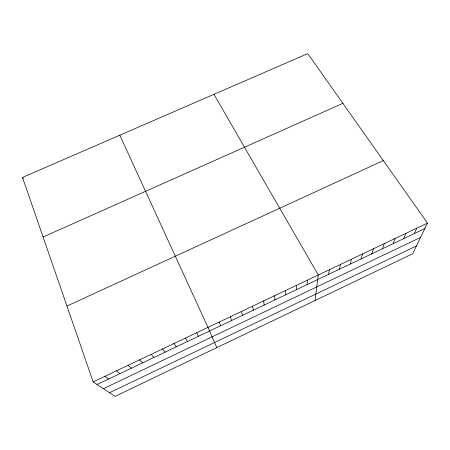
<?xml version="1.0" encoding="UTF-8"?>
<svg xmlns="http://www.w3.org/2000/svg" width="450" height="450" viewBox="0 0 450 450"><rect width="100%" height="100%" fill="white"/><g stroke="black" fill="none" stroke-linecap="round" stroke-linejoin="round"><path stroke-width="0.67" d="M296.398 289.682L296.561 285.3M307.063 284.608L307.44 280.136M315.017 300.549L318.274 274.989L213.953 94.337M328.601 274.365L329.394 269.707M339.463 269.196L340.47 264.448M350.286 264.049L351.501 259.206M361.063 258.919L362.486 253.991M371.801 253.811L373.433 248.794M382.494 248.726L384.334 243.613M393.148 243.658L395.19 238.461M403.757 238.607L406.001 233.325M414.326 233.578L416.773 228.206M427.5 223.11L412.673 253.749L115.082 396.382L93.167 381.904L22.5 177.441L307.755 53.617L427.5 223.11L93.167 381.904M103.427 388.682L420.581 237.409M109.53 392.715L416.441 245.953M97.093 384.497L424.856 228.572M66.943 306.034L383.332 160.599M43.087 237.015L342.883 103.343M104.856 376.352L108.54 379.052M116.499 370.822L119.942 373.629M128.093 365.316L131.299 368.224M139.646 359.831L142.611 362.841M151.144 354.364L153.877 357.486M22.5 177.441L23.316 178.464M162.602 348.924L165.099 352.142M174.009 343.507L176.276 346.826M185.372 338.108L187.414 341.527M196.695 332.736L198.501 336.251M119.829 135.197L207.968 327.381L216.821 347.614M219.195 322.048L220.556 325.761M230.377 316.733L231.514 320.546M241.521 311.445L242.438 315.354M252.613 306.174L253.311 310.179M263.666 300.926L264.144 305.027M274.674 295.695L274.939 299.891M285.637 290.492L285.688 294.778"/></g></svg>
